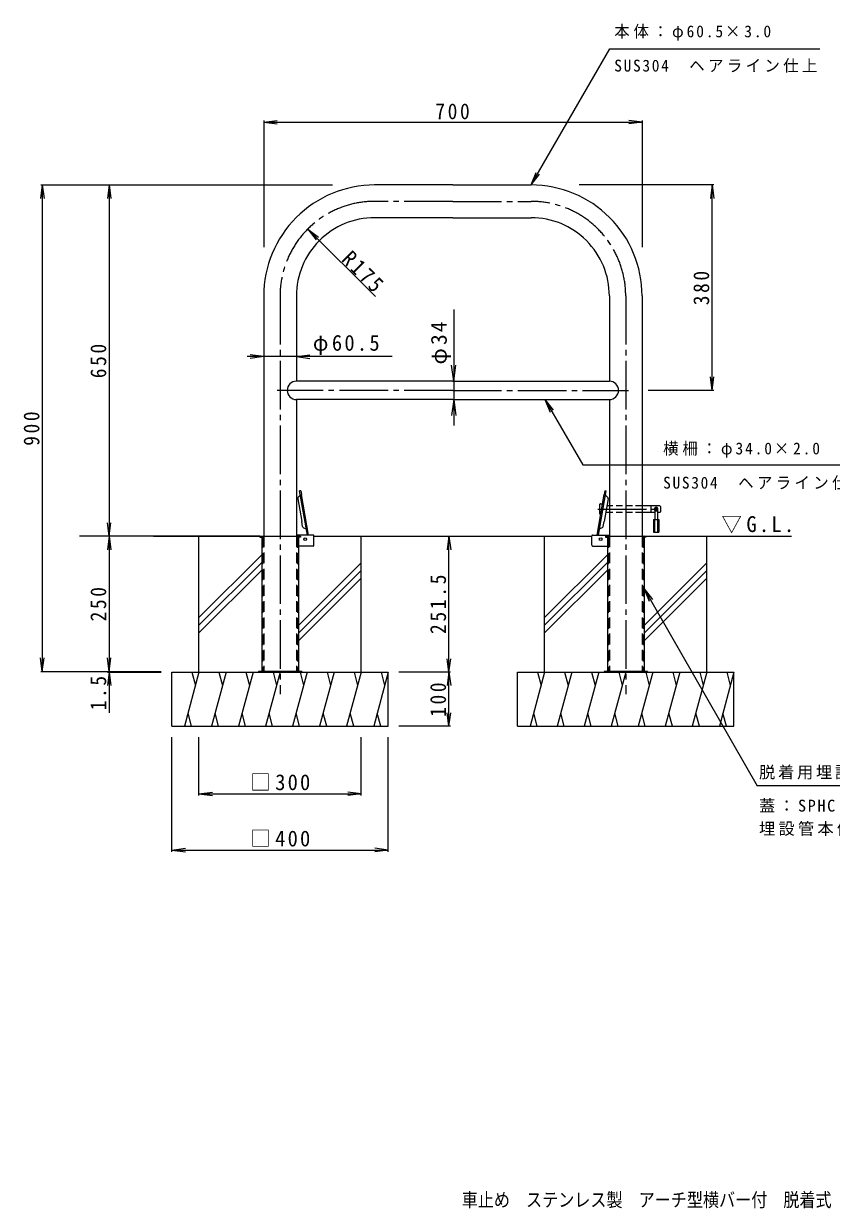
# Model space of a CAD drawing. Units: millimetres, scale not verified. Extents: x -1730 to 1825, y -1370 to 822.
# Drawn here: x -1730 to -236, y -1370 to 822 of the extents above; entities that cross this region are included whole.
import ezdxf
from ezdxf.enums import TextEntityAlignment as Align

# ---------------------------------------------------------------- set-up
doc = ezdxf.new("R2010")
doc.units = ezdxf.units.MM
doc.header["$LTSCALE"] = 10
for name, pattern in [('CHAIN1', [8, 5, -1, 1, -1]), ('CHAIN2', [12, 9, -1, 1, -1]), ('DASHED1', [1.8, 1.2, -0.6]), ('DASHED2', [3, 2, -1])]:
    doc.linetypes.add(name, pattern=pattern)
for name, color, linetype, lineweight in [('C-0', 4, 'Continuous', 9), ('C-1', 7, 'Continuous', 9), ('C-2', 4, 'Continuous', 9), ('C-3', 3, 'DASHED2', 9), ('C-4', 7, 'Continuous', 9), ('C-5', 7, 'Continuous', 9), ('C-6', 7, 'Continuous', 9), ('C-A', 2, 'Continuous', 9), ('C-E', 6, 'Continuous', 5)]:
    doc.layers.add(name, color=color, linetype=linetype, lineweight=lineweight)
doc.layers.add('F-F_F-Fﾚｲﾔ', color=2, linetype='Continuous')
doc.styles.add('ＭＳ ゴシック', font='')
doc.styles.get('ＭＳ ゴシック').set_extended_font_data('MS Gothic')

msp = doc.modelspace()

# ---------------------------------------------------------------- linework, layer by layer
at = {"layer": 'C-0', "color": 7, "linetype": 'CHAIN2'}
for p, q in [((-936.38, 493.22), (-1081.13, 493.22)), ((-936.38, 493.22), (-791.63, 493.22)), ((-1256.13, 318.22), (-1256.13, -418.43)), ((-616.63, 318.22), (-616.63, -418.43)), ((-936.38, 143.47), (-1261.31, 143.47)), ((-936.38, 143.47), (-611.45, 143.47)), ((-668.49, -76.29), (-549.89, -76.29))]:
    msp.add_line(p, q, dxfattribs=at)
at = {"layer": 'C-0'}
for p, q in [((-1293.63, -126.53), (-1293.63, -128.03)), ((-1293.63, -126.53), (-1293.63, -128.03)), ((-1293.63, -126.53), (-1218.63, -126.53)), ((-1293.63, -128.03), (-1290.13, -128.03)), ((-1290.13, -128.03), (-1290.13, -376.53)), ((-1222.13, -128.03), (-1222.13, -376.53)), ((-1218.63, -128.03), (-1222.13, -128.03)), ((-1218.63, -126.53), (-1218.63, -128.03)), ((-654.13, -126.53), (-654.13, -128.03)), ((-654.13, -126.53), (-654.13, -128.03)), ((-654.13, -126.53), (-579.13, -126.53)), ((-654.13, -128.03), (-650.63, -128.03)), ((-650.63, -128.03), (-650.63, -376.53)), ((-582.63, -128.03), (-582.63, -376.53)), ((-579.13, -128.03), (-582.63, -128.03)), ((-579.13, -126.53), (-579.13, -128.03))]:
    msp.add_line(p, q, dxfattribs=at)
at = {"layer": 'C-0', "linetype": 'DASHED2'}
for p, q in [((-1288.63, -128.03), (-1288.63, -376.53)), ((-1223.63, -128.03), (-1223.63, -376.53)), ((-649.13, -128.03), (-649.13, -376.53)), ((-584.13, -128.03), (-584.13, -376.53))]:
    msp.add_line(p, q, dxfattribs=at)
at = {"layer": 'C-0', "color": 7, "linetype": 'CHAIN2'}
for centre, start, end in [((-1081.13, 318.22), 89.99976, 180), ((-791.63, 318.22), 0, 90.00024)]:
    msp.add_arc(centre, 175, start, end, dxfattribs=at)
at = {"layer": 'C-0', "linetype": 'DASHED2'}
for centre, start, end in [((-1290.13, -128.03), 0, 90), ((-1222.13, -128.03), 90, 180), ((-650.63, -128.03), 0, 90), ((-582.63, -128.03), 90, 180)]:
    msp.add_arc(centre, 1.5, start, end, dxfattribs=at)
at = {"layer": 'C-1', "color": 3}
for p, q in [((-1194.88, -124.23), (-1225.88, -124.23)), ((-1193.38, -143.23), (-1193.38, -125.73)), ((-679.38, -143.23), (-679.38, -125.73)), ((-677.88, -124.23), (-646.88, -124.23)), ((-1194.88, -144.73), (-1222.13, -144.73)), ((-677.88, -144.73), (-650.63, -144.73))]:
    msp.add_line(p, q, dxfattribs=at)
at = {"layer": 'C-1'}
for p, q in [((-1296.13, -376.53), (-1296.13, -378.03)), ((-1216.13, -376.53), (-1296.13, -376.53)), ((-1268.63, -376.53), (-1268.63, -378.03)), ((-1243.63, -376.53), (-1243.63, -378.03)), ((-1216.13, -376.53), (-1216.13, -378.03)), ((-656.63, -376.53), (-656.63, -378.03)), ((-576.63, -376.53), (-656.63, -376.53)), ((-629.13, -376.53), (-629.13, -378.03)), ((-604.13, -376.53), (-604.13, -378.03)), ((-576.63, -376.53), (-576.63, -378.03))]:
    msp.add_line(p, q, dxfattribs=at)
at = {"layer": 'C-1', "color": 3}
for centre, start, end in [((-1194.88, -125.73), 0, 90), ((-677.88, -125.73), 90, 180), ((-1194.88, -143.23), 270, 0), ((-677.88, -143.23), 180, 270)]:
    msp.add_arc(centre, 1.5, start, end, dxfattribs=at)
at = {"layer": 'C-2', "color": 3}
for p, q in [((-936.38, 523.47), (-1081.13, 523.47)), ((-936.38, 523.47), (-791.63, 523.47)), ((-936.38, 462.97), (-1081.13, 462.97)), ((-936.38, 462.97), (-791.63, 462.97)), ((-1286.38, 318.22), (-1286.38, -126.53)), ((-1225.88, 318.22), (-1225.88, 160.47)), ((-646.88, 318.22), (-646.88, 160.47)), ((-586.38, 318.22), (-586.38, -126.53)), ((-936.38, 160.47), (-1225.88, 160.47)), ((-936.38, 160.47), (-646.88, 160.47)), ((-936.38, 126.47), (-1225.88, 126.47)), ((-1225.88, 126.47), (-1225.88, -126.53)), ((-936.38, 126.47), (-646.88, 126.47)), ((-646.88, 126.47), (-646.88, -126.53))]:
    msp.add_line(p, q, dxfattribs=at)
at = {"layer": 'C-2'}
for p, q in [((-1217.7, -42.19), (-1219.97, -42.59)), ((-1205.57, -124.23), (-1219.97, -42.59)), ((-1217.7, -42.19), (-1216.5, -49)), ((-667.19, -124.23), (-652.8, -42.59)), ((-655.06, -42.19), (-656.26, -49)), ((-655.06, -42.19), (-652.8, -42.59)), ((-1223.52, -56.99), (-1216.04, -99.4)), ((-1222.69, -54.35), (-1218.87, -50.53)), ((-1203.24, -124.23), (-1216.5, -49)), ((-669.53, -124.23), (-656.26, -49)), ((-649.24, -56.99), (-656.72, -99.4)), ((-650.08, -54.35), (-653.89, -50.53)), ((-1214.43, -108.56), (-1216.04, -99.4)), ((-658.34, -108.56), (-656.72, -99.4)), ((-1212.76, -110.75), (-1207.85, -113.04)), ((-660.01, -110.75), (-664.92, -113.04))]:
    msp.add_line(p, q, dxfattribs=at)
at = {"layer": 'C-2', "color": 3}
for centre, radius, start, end in [((-1081.13, 318.22), 205.25, 89.99977, 180), ((-791.63, 318.22), 205.25, 0, 90.00023), ((-1081.13, 318.22), 144.75, 89.9998, 180), ((-791.63, 318.22), 144.75, 0, 90.0002), ((-1225.88, 143.47), 17, 90, 270), ((-646.88, 143.47), 17, 270, 90)]:
    msp.add_arc(centre, radius, start, end, dxfattribs=at)
at = {"layer": 'C-2'}
for centre, radius, start, end in [((-1220.57, -56.47), 3, 135.00081, 190.00044), ((-1219.36, -50.03), 0.7, 315.00111, 10.00201), ((-653.4, -50.03), 0.7, 169.99799, 224.99889), ((-652.2, -56.47), 3, 349.99956, 44.99919), ((-1211.47, -108.04), 3, 190.00035, 244.99828), ((-661.29, -108.04), 3, 295.00172, 349.99965), ((-1208.14, -113.68), 0.7, 9.99756, 64.99773), ((-664.62, -113.68), 0.7, 115.00227, 170.00244)]:
    msp.add_arc(centre, radius, start, end, dxfattribs=at)
at = {"layer": 'C-3'}
for p, q in [((-1286.38, -126.53), (-1286.38, -376.53)), ((-1225.88, -126.53), (-1225.88, -376.53)), ((-646.88, -126.53), (-646.88, -376.53)), ((-586.38, -126.53), (-586.38, -376.53))]:
    msp.add_line(p, q, dxfattribs=at)
at = {"layer": 'C-4'}
for p, q in [((-1286.38, 639.73), (-1261.59, 642.99)), ((-1286.38, 642.73), (-1286.38, 408.14)), ((-1286.38, 639.73), (-586.38, 639.73)), ((-1286.38, 639.73), (-1261.59, 636.46)), ((-586.38, 639.73), (-611.17, 642.99)), ((-586.38, 639.73), (-611.17, 636.46)), ((-586.38, 642.73), (-586.38, 408.14)), ((-1696, 523.47), (-1699.26, 498.69)), ((-1699, 523.47), (-1159.43, 523.47)), ((-1696, 523.47), (-1696, -376.53)), ((-1696, 523.47), (-1692.74, 498.69)), ((-1572.36, 523.47), (-1575.62, 498.69)), ((-1572.36, 523.47), (-1572.36, -126.53)), ((-1572.36, 523.47), (-1569.1, 498.69)), ((-453.83, 523.47), (-702.57, 523.47)), ((-456.83, 523.47), (-460.09, 498.69)), ((-456.83, 143.47), (-456.83, 523.47)), ((-456.83, 523.47), (-453.56, 498.69)), ((-1204.84, 442.01), (-1185, 426.79)), ((-1204.84, 442.01), (-1189.62, 422.17)), ((-1079.77, 316.86), (-1204.84, 442.01)), ((-934.79, 293.05), (-934.79, 78.42)), ((-1048.78, 205.83), (-1316.84, 205.83)), ((-1286.38, 205.83), (-1311.17, 209.09)), ((-1286.38, 205.83), (-1311.17, 202.57)), ((-1286.38, 205.83), (-1286.38, 204.03)), ((-1225.88, 205.83), (-1201.1, 209.09)), ((-1225.88, 205.83), (-1225.88, 204.03)), ((-1225.88, 205.83), (-1201.1, 202.57)), ((-934.79, 160.47), (-938.7, 190.22)), ((-934.79, 160.47), (-930.87, 190.22)), ((-934.79, 160.47), (-931.79, 160.47)), ((-456.83, 143.47), (-460.09, 168.26)), ((-456.83, 143.47), (-453.56, 168.26)), ((-453.83, 143.47), (-575.02, 143.47)), ((-934.79, 126.47), (-938.7, 96.73)), ((-934.79, 126.47), (-931.79, 126.47)), ((-934.79, 126.47), (-930.87, 96.73)), ((-1572.36, -126.53), (-1575.62, -101.74)), ((-1572.36, -126.53), (-1569.1, -101.74)), ((-1572.36, -126.53), (-1575.62, -151.31)), ((-1572.36, -126.53), (-1572.36, -378.03)), ((-1572.36, -126.53), (-1569.1, -151.31)), ((-943.73, -126.53), (-947, -151.32)), ((-943.73, -378.03), (-943.73, -126.53)), ((-943.73, -126.53), (-940.47, -151.32)), ((-1696, -376.53), (-1699.26, -351.74)), ((-1696, -376.53), (-1692.74, -351.74)), ((-1572.36, -376.53), (-1575.62, -351.74)), ((-1572.36, -376.53), (-1575.62, -351.74)), ((-1572.36, -376.53), (-1569.1, -351.74)), ((-1572.36, -376.53), (-1569.1, -351.74)), ((-943.73, -378.03), (-947, -353.24)), ((-943.73, -378.03), (-940.47, -353.24)), ((-1699, -376.53), (-1476.13, -376.53)), ((-1572.36, -378.03), (-1575.62, -402.81)), ((-1575.36, -378.03), (-1476.13, -378.03)), ((-1572.36, -378.03), (-1569.1, -402.81)), ((-1572.36, -378.03), (-1572.36, -452.98)), ((-940.73, -378.03), (-1036.13, -378.03)), ((-943.73, -378.03), (-947, -402.81)), ((-943.73, -478.03), (-943.73, -378.03)), ((-943.73, -378.03), (-940.47, -402.81)), ((-943.73, -478.03), (-947, -453.24)), ((-943.73, -478.03), (-940.47, -453.24)), ((-940.73, -478.03), (-1036.13, -478.03)), ((-1456.13, -710.13), (-1456.13, -498.03)), ((-1406.13, -606.02), (-1406.13, -498.03)), ((-1106.13, -606.02), (-1106.13, -498.03)), ((-1056.13, -710.13), (-1056.13, -498.03)), ((-1406.13, -603.02), (-1381.34, -599.76)), ((-1406.13, -603.02), (-1106.13, -603.02)), ((-1406.13, -603.02), (-1381.34, -606.28)), ((-1106.13, -603.02), (-1130.92, -599.76)), ((-1106.13, -603.02), (-1130.92, -606.28)), ((-1456.13, -707.13), (-1431.34, -703.87)), ((-1456.13, -707.13), (-1056.13, -707.13)), ((-1456.13, -707.13), (-1431.34, -710.39)), ((-1056.13, -707.13), (-1080.92, -703.87)), ((-1056.13, -707.13), (-1080.92, -710.39))]:
    msp.add_line(p, q, dxfattribs=at)
at = {"layer": 'C-5'}
for p, q in [((-791.63, 523.47), (-646.19, 775.39)), ((-646.19, 775.39), (-257.82, 775.4)), ((-791.63, 523.47), (-782.07, 546.57)), ((-791.63, 523.47), (-776.41, 543.31)), ((-766, 126.47), (-756.43, 103.38)), ((-766, 126.47), (-750.78, 106.64)), ((-766, 126.47), (-695.93, 5.87)), ((-695.93, 5.87), (-167.42, 5.87)), ((-582.63, -223.67), (-373.52, -588.46)), ((-582.63, -223.67), (-567.41, -243.5)), ((-582.63, -223.67), (-573.06, -246.77)), ((48.49, -588.46), (-373.52, -588.46))]:
    msp.add_line(p, q, dxfattribs=at)
at = {"layer": 'C-6'}
for p, q in [((-664.37, -85.29), (-664.37, -67.29)), ((-663.37, -66.29), (-659.31, -66.29)), ((-662.84, -86.29), (-663.37, -86.29)), ((-646.88, -82.29), (-653.7, -82.29)), ((-646.88, -70.29), (-651.59, -70.29)), ((-553.37, -70.29), (-586.38, -70.29)), ((-562.62, -82.29), (-586.38, -82.29)), ((-570.37, -70.29), (-570.37, -82.29)), ((-553.37, -82.29), (-558.12, -82.29)), ((-552.37, -71.29), (-552.37, -81.29))]:
    msp.add_line(p, q, dxfattribs=at)
at = {"layer": 'C-6', "linetype": 'DASHED1'}
for p, q in [((-586.38, -70.29), (-646.88, -70.29)), ((-586.38, -82.29), (-646.88, -82.29))]:
    msp.add_line(p, q, dxfattribs=at)
at = {"layer": 'C-6', "linetype": 'CHAIN1'}
msp.add_line((-560.37, -71.78), (-560.37, -80.84), dxfattribs=at)
at = {"layer": 'C-6', "color": 6, "lineweight": 5}
for p, q in [((-1293.63, -126.53), (-1627.37, -126.53)), ((-1193.38, -126.53), (-679.38, -126.53)), ((-586.38, -126.53), (-309.97, -126.53))]:
    msp.add_line(p, q, dxfattribs=at)
at = {"layer": 'C-6'}
for centre, radius, start, end in [((-663.37, -67.29), 1, 90, 180), ((-663.37, -85.29), 1, 180, 270), ((-560.37, -76.29), 3.5, 310.00473, 229.99223), ((-553.37, -71.29), 1, 0, 90), ((-553.37, -81.29), 1, 270, 0)]:
    msp.add_arc(centre, radius, start, end, dxfattribs=at)
at = {"layer": 'C-A'}
for p, q in [((-562.62, -77.54), (-562.62, -95.29)), ((-558.12, -77.54), (-558.12, -95.29)), ((-565.37, -95.29), (-555.37, -95.29)), ((-563.12, -95.29), (-563.12, -118.79)), ((-557.62, -95.29), (-557.62, -118.79)), ((-555.37, -95.29), (-555.37, -118.79))]:
    msp.add_line(p, q, dxfattribs=at)
msp.add_lwpolyline([(-565.37, -95.29), (-565.37, -118.79), (-555.37, -118.79)], dxfattribs=at)
msp.add_arc((-560.37, -77.54), 2.25, 0, 180, dxfattribs=at)
at = {"layer": 'C-E'}
for p, q in [((-1490.35, -126.53), (-1293.63, -126.53)), ((-1406.13, -378.03), (-1406.13, -126.53)), ((-1193.38, -126.53), (-1022.73, -126.53)), ((-1106.13, -378.03), (-1106.13, -126.53)), ((-850.85, -126.53), (-679.38, -126.53)), ((-766.63, -378.03), (-766.63, -126.53)), ((-579.13, -126.53), (-383.23, -126.53)), ((-466.63, -378.03), (-466.63, -126.53)), ((-1290.13, -160.72), (-1406.13, -276.72)), ((-1290.13, -174.86), (-1406.13, -290.86)), ((-650.63, -160.72), (-766.63, -276.72)), ((-650.63, -174.86), (-766.63, -290.86)), ((-1290.13, -189), (-1406.13, -305)), ((-1106.13, -175.6), (-1222.13, -291.6)), ((-1106.13, -189.74), (-1222.13, -305.74)), ((-650.63, -189), (-766.63, -305)), ((-466.63, -175.6), (-582.63, -291.6)), ((-466.63, -189.74), (-582.63, -305.74)), ((-1106.13, -203.89), (-1222.13, -319.89)), ((-466.63, -203.88), (-582.63, -319.88)), ((-1456.13, -378.03), (-1056.13, -378.03)), ((-1456.13, -478.03), (-1456.13, -378.03)), ((-1406.13, -378.03), (-1432.93, -478.03)), ((-1419.18, -378.03), (-1412.66, -402.38)), ((-1356.13, -378.03), (-1382.93, -478.03)), ((-1369.18, -378.03), (-1362.66, -402.38)), ((-1306.13, -378.03), (-1332.93, -478.03)), ((-1319.18, -378.03), (-1312.66, -402.38)), ((-1256.13, -378.03), (-1282.93, -478.03)), ((-1269.18, -378.03), (-1262.66, -402.38)), ((-1206.13, -378.03), (-1232.93, -478.03)), ((-1219.18, -378.03), (-1212.66, -402.38)), ((-1156.13, -378.03), (-1182.93, -478.03)), ((-1169.18, -378.03), (-1162.66, -402.38)), ((-1106.13, -378.03), (-1132.93, -478.03)), ((-1119.18, -378.03), (-1112.66, -402.38)), ((-1056.13, -378.03), (-1082.93, -478.03)), ((-1069.18, -378.03), (-1062.66, -402.38)), ((-1056.13, -478.03), (-1056.13, -378.03)), ((-816.63, -378.03), (-416.63, -378.03)), ((-816.63, -478.03), (-816.63, -378.03)), ((-766.63, -378.03), (-793.43, -478.03)), ((-779.68, -378.03), (-773.16, -402.38)), ((-716.63, -378.03), (-743.43, -478.03)), ((-729.68, -378.03), (-723.16, -402.38)), ((-666.63, -378.03), (-693.43, -478.03)), ((-679.68, -378.03), (-673.16, -402.38)), ((-616.63, -378.03), (-643.43, -478.03)), ((-629.68, -378.03), (-623.16, -402.38)), ((-566.63, -378.03), (-593.43, -478.03)), ((-579.68, -378.03), (-573.16, -402.38)), ((-516.63, -378.03), (-543.43, -478.03)), ((-529.68, -378.03), (-523.16, -402.38)), ((-466.63, -378.03), (-493.43, -478.03)), ((-479.68, -378.03), (-473.16, -402.38)), ((-416.63, -378.03), (-443.43, -478.03)), ((-429.68, -378.03), (-423.16, -402.38)), ((-416.63, -478.03), (-416.63, -378.03)), ((-1419.88, -478.03), (-1426.4, -453.68)), ((-1369.88, -478.03), (-1376.4, -453.68)), ((-1319.88, -478.03), (-1326.4, -453.68)), ((-1269.88, -478.03), (-1276.4, -453.68)), ((-1219.88, -478.03), (-1226.4, -453.68)), ((-1169.88, -478.03), (-1176.4, -453.68)), ((-1119.88, -478.03), (-1126.4, -453.68)), ((-1069.88, -478.03), (-1076.4, -453.68)), ((-780.38, -478.03), (-786.9, -453.68)), ((-730.38, -478.03), (-736.9, -453.68)), ((-680.38, -478.03), (-686.9, -453.68)), ((-630.38, -478.03), (-636.9, -453.68)), ((-580.38, -478.03), (-586.9, -453.68)), ((-530.38, -478.03), (-536.9, -453.68)), ((-480.38, -478.03), (-486.9, -453.68)), ((-430.38, -478.03), (-436.9, -453.68)), ((-1456.13, -478.03), (-1056.13, -478.03)), ((-816.63, -478.03), (-416.63, -478.03))]:
    msp.add_line(p, q, dxfattribs=at)
at = {"layer": 'C-E', "color": 4, "lineweight": 9}
for centre in [(-1209.78, -132.03), (-662.98, -132.03)]:
    msp.add_circle(centre, 2.5, dxfattribs=at)

# ---------------------------------------------------------------- texts
at = {"layer": 'C-4', "color": 2, "char_height": 29.33, "attachment_point": 7, "style": 'ＭＳ ゴシック'}
for s, insert in [('\\T1.27;\\W0.9;700', (-968.88, 644.73)), ('\\T1.22;\\W0.95;φ60.5', (-1195.42, 208.83)), ('\\T1.21;\\W0.95;□300', (-1311.13, -597.02)), ('\\T1.21;\\W0.95;□400', (-1311.13, -701.13))]:
    msp.add_mtext(s, dxfattribs=dict(at, insert=insert))
for s, insert, rotation in [('\\T1.28;\\W0.9;R175', (-1144.45, 383.64), 315), ('\\T1.27;\\W0.9;380', (-461.83, 300.97), 90), ('\\T1.19;φ34', (-939.79, 191.26), 90), ('\\T1.27;\\W0.9;650', (-1577.36, 165.97), 90), ('\\T1.27;\\W0.9;900', (-1701, 40.97), 90), ('\\T1.28;\\W0.9;251.5', (-948.73, -307.28), 90), ('\\T1.27;\\W0.9;250', (-1577.36, -284.03), 90), ('\\T1.27;\\W0.9;1.5', (-1577.36, -448.45), 90), ('\\T1.27;\\W0.9;100', (-948.73, -460.53), 90)]:
    msp.add_mtext(s, dxfattribs=dict(at, insert=insert, rotation=rotation))
at = {"layer": 'C-5', "char_height": 21.99, "attachment_point": 7, "style": 'ＭＳ ゴシック'}
for s, insert in [('\\T1.25;\\W0.95;本体：φ60.5×3.0', (-637.82, 790.79)), ('\\T1.22;\\W0.95;SUS304\u3000ヘアライン仕上', (-637.82, 731.05)), ('\\T1.25;\\W0.95;横柵：φ34.0×2.0', (-547.42, 19.02)), ('\\T1.22;\\W0.95;SUS304\u3000ヘアライン仕上', (-547.42, -40.72)), ('\\T1.17;脱着用埋設管', (-369.95, -576.6)), ('\\T1.2;蓋：SPHC\u3000溶融亜鉛めっき', (-369.95, -638.38)), ('\\T1.2;埋設管本体：SUS', (-369.95, -680.93))]:
    msp.add_mtext(s, dxfattribs=dict(at, insert=insert))
at = {"layer": 'C-5', "color": 2, "insert": (-439.71, -121.3), "char_height": 29.33, "attachment_point": 7, "style": 'ＭＳ ゴシック'}
msp.add_mtext('\\T1.22;\\W0.95;▽G.L.', dxfattribs=at)
at = {"layer": 'F-F_F-Fﾚｲﾔ', "style": 'ＭＳ ゴシック', "width": 0.85}
msp.add_text('車止め\u3000ステンレス製\u3000アーチ型横バー付\u3000脱着式\u3000スチール製蓋\u3000鍵付\u3000ＹＡＷ６Ｌ７－ＤＬ', height=25.66, dxfattribs=at).set_placement((-920, -1374.79), align=Align.BOTTOM_LEFT)

doc.saveas('drawing.dxf')
